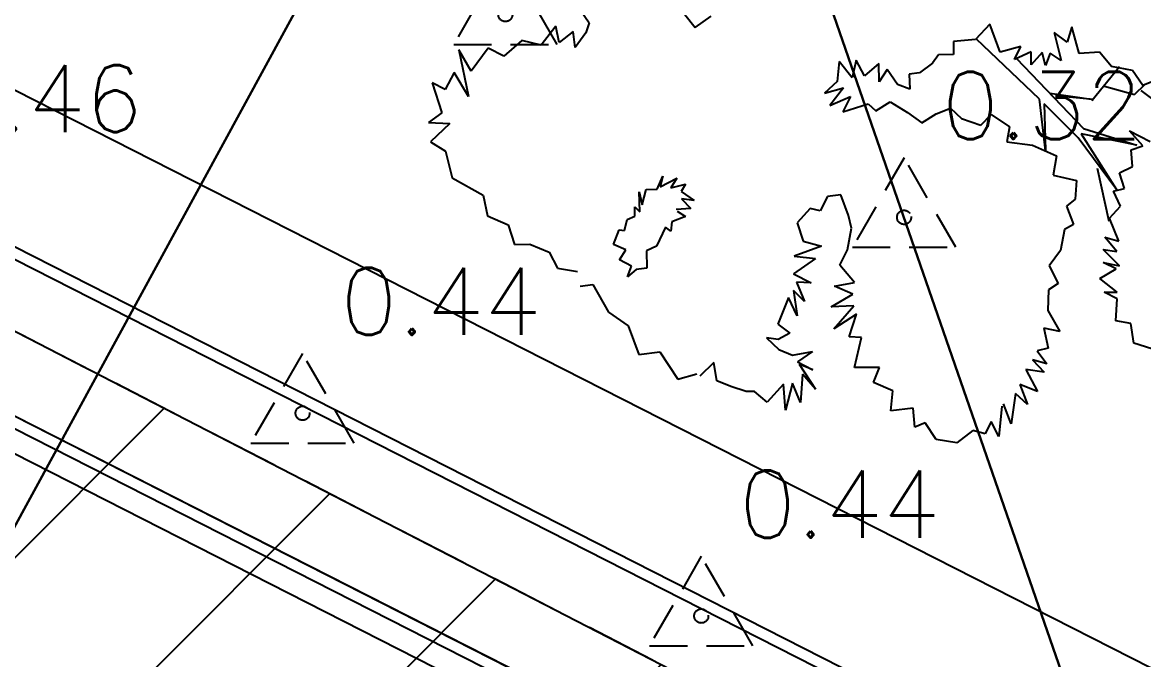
# Model space of a CAD drawing. Header units: metres. Extents: x 543100 to 543604, y 9574012 to 9574398.
# Drawn here: x 543283.71 to 543293.74, y 9574283.54 to 9574289.24 of the extents above; entities that cross this region are included whole.
import ezdxf

# ---------------------------------------------------------------- set-up
doc = ezdxf.new("R2010")
doc.units = ezdxf.units.M
doc.header["$LTSCALE"] = 0.1
for name, pattern in [('CONTINUO', [0]), ('DASHED2', [9.524999999999999, 6.35, -3.175]), ('HIDDEN', [9.524999999999999, 6.35, -3.175])]:
    doc.linetypes.add(name, pattern=pattern)
for name, color, linetype in [('#PROJ_PLATOS', 2, 'HIDDEN'), ('C-TOPO-TEXT', 7, 'Continuous'), ('HACHURA', 1, 'Continuous'), ('IMPL_MEIO FIO', 8, 'Continuous'), ('IMPL_VEGETAÇÃO', 8, 'Continuous'), ('IMPLANTAÇÃO', 1, 'Continuous'), ('MalhaTriTG', 7, 'CONTINUO'), ('PROJ_PLATOS', 2, 'DASHED2'), ('XREF_IMPLNTACAO', 2, 'Continuous')]:
    doc.layers.add(name, color=color, linetype=linetype)
doc.layers.get('IMPLANTAÇÃO').off()
doc.styles.get("Standard").update_dxf_attribs({"font": 'simplex.shx'})

# ---------------------------------------------------------------- blocks, each defined once
blk = doc.blocks.new('A$C76815E95')
at = {"layer": 'HACHURA'}
h = blk.add_hatch(dxfattribs=at)
h.set_pattern_fill('ANSI31', color=1, scale=0.5, style=0)
h.set_pattern_definition([(45, (-56.71623454557266, -140.2760906778276), (-1.122532015133644, 1.122532015133644), [])])
h.paths.add_polyline_path([(78.50253660278395, -21.53023425675929), (78.1706479433924, -22.02040452882648), (30.00293476006482, -129.1186275184155), (23.85615117452107, -140.2760906778276), (-56.71623454557266, -83.83502537757158), (-56.29154449922498, -82.40403590723872), (-2.601691384217702, 20.28950879722834), (78.41679475666024, -21.48937489651144)])
at = {"layer": 'HACHURA', "color": 8, "elevation": 30.47163635617762, "flags": 128}
blk.add_lwpolyline([(78.50253660278395, -21.53023425675929), (78.1706479433924, -22.02040452882648), (30.00293476006482, -129.1186275184155), (23.85615117452107, -140.2760906778276), (-56.71623454557266, -83.83502537757158), (-56.29154449922498, -82.40403590723872), (-2.601691384217702, 20.28950879722834), (78.41679475666024, -21.48937489651144)], close=True, dxfattribs=at)
blk = doc.blocks.new('ARBOL03P')
at = {"layer": 'IMPL_VEGETAÇÃO', "color": 1}
for p, q in [((1.253320589777358, 1.650955681579501), (1.26466336944903, 1.57718047679059)), ((1.26466336944903, 1.57718047679059), (1.202278081254832, 1.531780350766646)), ((1.202278081254832, 1.531780350766646), (1.219292250762342, 1.475030193236715)), ((1.219292250762342, 1.475030193236715), (1.139892793060636, 1.440980098718756)), ((1.117207233717291, 1.429630067212771), (1.100193064209783, 1.344504830917875)), ((1.139892793060636, 1.384229941188827), (1.117207233717291, 1.429630067212771)), ((1.139892793060636, 1.440980098718756), (1.139892793060636, 1.384229941188827)), ((1.020793606508079, 1.389904956941819), (0.9924366573288976, 1.304779720646922)), ((1.037807776015587, 1.327479783658895), (1.020793606508079, 1.389904956941819)), ((1.100193064209783, 1.344504830917875), (1.037807776015587, 1.384229941188827)), ((1.037807776015587, 1.384229941188827), (1.037807776015587, 1.327479783658895)), ((0.9357227589705372, 1.344504830917875), (0.8733374707763399, 1.270729626128964)), ((0.9470655386422093, 1.287754673387943), (0.9357227589705372, 1.344504830917875)), ((0.9754224878213895, 1.35585486242386), (0.9470655386422093, 1.287754673387943)), ((0.9924366573288976, 1.304779720646922), (0.9754224878213895, 1.35585486242386)), ((1.502861742554146, 1.253704578869987), (1.52554730189749, 1.31612975215291)), ((1.52554730189749, 1.31612975215291), (1.548232861240834, 1.248029563116993)), ((1.548232861240834, 1.248029563116993), (1.604946759599194, 1.327479783658895)), ((1.604946759599194, 1.327479783658895), (1.61061814943503, 1.253704578869987)), ((1.61061814943503, 1.253704578869987), (1.667332047793392, 1.31612975215291)), ((1.667332047793392, 1.31612975215291), (1.650317878285883, 1.253704578869987)), ((0.5330540806261759, 1.18560438983407), (0.5330540806261759, 1.276404641881958)), ((0.7202975262952149, 1.139337849191347), (0.8839333670805694, 1.273978680949381)), ((0.8109521825821435, 1.287754673387943), (0.7712524537312904, 1.236679531611007)), ((0.8733374707763399, 1.270729626128964), (0.8109521825821435, 1.287754673387943)), ((1.304363098299882, 1.219654484352028), (1.355405606822407, 1.299104704893931)), ((1.355405606822407, 1.299104704893931), (1.372419776329915, 1.236679531611007)), ((1.372419776329915, 1.236679531611007), (1.434805064524113, 1.287754673387943)), ((1.434805064524113, 1.287754673387943), (1.463162013703293, 1.253704578869987)), ((1.463162013703293, 1.253704578869987), (1.491518962882473, 1.310454736399916)), ((1.491518962882473, 1.310454736399916), (1.502861742554146, 1.253704578869987)), ((1.650317878285883, 1.253704578869987), (1.763745675002605, 1.293429689140937)), ((1.763745675002605, 1.293429689140937), (1.707031776644245, 1.231004515858014)), ((1.718624356935287, 1.229362967464962), (1.83013545073576, 1.273032896208805)), ((1.83013545073576, 1.273032896208805), (1.7913489833269, 1.219658538855221)), ((0.5614110298053552, 1.259379594622978), (0.5330540806261759, 1.18560438983407)), ((0.5954393688203723, 1.22532950010502), (0.5614110298053552, 1.259379594622978)), ((0.6060402125423128, 1.021592102499475), (0.5701945220881885, 1.236809493803823)), ((0.5701945220881885, 1.236809493803823), (0.6293887258589059, 1.022891724427642)), ((0.6521532671787327, 1.259379594622978), (0.5954393688203723, 1.22532950010502)), ((0.6293887258589059, 1.022891724427642), (0.7602973984871904, 1.244867149758455)), ((0.7602973984871904, 1.244867149758455), (0.6475704859461677, 1.019252783028776)), ((0.697524385865421, 1.22532950010502), (0.6521532671787327, 1.259379594622978)), ((0.7428955045521093, 1.270729626128964), (0.697524385865421, 1.22532950010502)), ((0.7712524537312904, 1.236679531611007), (0.7428955045521093, 1.270729626128964)), ((0.3118698770285677, 1.18560438983407), (0.3515696058794209, 1.151554295316111)), ((0.3712077326197907, 1.15389361478681), (0.3821167886721479, 1.212116677168662)), ((1.145564182896472, 1.145879279563117), (1.19093530158316, 1.208304452846041)), ((1.19093530158316, 1.208304452846041), (1.230635030434014, 1.18560438983407)), ((1.230635030434014, 1.18560438983407), (1.304363098299882, 1.219654484352028)), ((1.7913489833269, 1.219658538855221), (1.844680376014082, 1.219658538855221)), ((1.844680376014082, 1.219658538855221), (1.854376992866298, 1.171136395806508)), ((0.3515696058794209, 1.151554295316111), (0.3175412668644046, 1.089129122033187)), ((0.396662196741957, 1.139337849191347), (0.3421169164801725, 1.157532556185676)), ((0.9073658097913562, 1.100479153539173), (0.9584083183138814, 1.157229311069104)), ((0.9584083183138814, 1.157229311069104), (0.9924366573288976, 1.134529248057132)), ((0.9924366573288976, 1.134529248057132), (1.071836115030603, 1.157229311069104)), ((1.071836115030603, 1.157229311069104), (1.145564182896472, 1.145879279563117)), ((1.854376992866298, 1.171136395806508), (1.927101619257909, 1.137170895672409)), ((0.4221166608641234, 1.019252783028776), (0.396662196741957, 1.139337849191347)), ((0.7996094029104714, 1.089129122033187), (0.8676660809405039, 1.117504200798153)), ((0.8676660809405039, 1.117504200798153), (0.9073658097913562, 1.100479153539173)), ((1.927101619257909, 1.137170895672409), (1.951343161388447, 1.059535466794469)), ((0.3175412668644046, 1.089129122033187), (0.3402268262077488, 1.009678901491283)), ((0.8222949622538156, 0.9983288699852979), (0.7996094029104714, 1.089129122033187)), ((1.951343161388447, 1.059535466794469), (1.912556693979587, 0.9916044665262715)), ((0.3402268262077488, 1.009678901491283), (0.3118698770285677, 0.9415787124553665)), ((0.3275715084103634, 1.037447490023104), (0.4948437012131706, 1.001058076034447)), ((0.480580295952878, 0.6628964503255625), (0.6060402125423128, 1.021592102499475)), ((0.6475704859461677, 1.019252783028776), (0.5893888536669305, 0.8409446544843524)), ((0.5421162774400505, 0.8409446544843524), (0.487570997178266, 1.004697017433313)), ((0.487570997178266, 1.004697017433313), (0.5421162774400505, 0.8664172442764135)), ((0.7485668943879462, 0.975628806973325), (0.8222949622538156, 0.9983288699852979)), ((0.7542382842237831, 0.8734785234194495), (0.7485668943879462, 0.975628806973325)), ((1.912556693979587, 0.9916044665262715), (1.94649485296234, 0.9624911806970449)), ((0.3118698770285677, 0.9415787124553665), (0.3515696058794209, 0.8734785234194495)), ((0.7493883424348331, 0.9282792480571311), (0.5821161496320268, 0.8154720646922913)), ((0.5893888536669305, 0.8409446544843524), (0.7493883424348331, 0.9282792480571311)), ((1.94649485296234, 0.9624911806970449), (1.883466843422942, 0.9236734662580739)), ((1.883466843422942, 0.9236734662580739), (1.931949927684018, 0.8508902516850059)), ((0.3515696058794209, 0.8734785234194495), (0.2721701481777146, 0.7997033186305407)), ((0.7882666232387994, 0.7770032556185678), (0.7542382842237831, 0.8734785234194495)), ((1.931949927684018, 0.8508902516850059), (1.859225301292405, 0.8217769658557783)), ((0.2721701481777146, 0.7997033186305407), (0.3345554363719128, 0.8110533501365262)), ((0.3232126567002407, 0.748628176853603), (0.4082835042377813, 0.8224033816425127)), ((0.3345554363719128, 0.8110533501365262), (0.3232126567002407, 0.748628176853603)), ((0.4082835042377813, 0.8224033816425127), (0.4026121144019452, 0.771328239865575)), ((0.5821161496320268, 0.8154720646922913), (0.4839346451608133, 0.4879673387943715)), ((1.859225301292405, 0.8217769658557783), (1.864073609718512, 0.7392893226729678)), ((0.4026121144019452, 0.771328239865575), (0.4536546229244705, 0.7770032556185678)), ((0.4536546229244705, 0.7770032556185678), (0.4139548940736173, 0.7429531611006093)), ((0.7202099452087651, 0.6748529720646923), (0.7315527248804372, 0.7599782083595885)), ((0.7315527248804372, 0.7599782083595885), (0.7882666232387994, 0.7770032556185678)), ((0.4139548940736173, 0.7429531611006093), (0.4763401822678146, 0.72592811384163)), ((0.4763401822678146, 0.72592811384163), (0.4309690635811254, 0.703228050829658)), ((0.4309690635811254, 0.703228050829658), (0.4876829619394867, 0.6578279248057131)), ((1.864073609718512, 0.7392893226729678), (1.801045600179116, 0.7344371083680956)), ((1.801045600179116, 0.7344371083680956), (1.844680376014082, 0.6470972508804138)), ((0.4876829619394867, 0.6578279248057131), (0.4309690635811254, 0.6578279248057131)), ((0.4309690635811254, 0.6578279248057131), (0.4876829619394867, 0.5954027515227898)), ((0.7769238435671273, 0.6578279248057131), (0.7202099452087651, 0.6748529720646923)), ((0.7882666232387994, 0.5783777042638105), (0.7769238435671273, 0.6578279248057131)), ((1.844680376014082, 0.6470972508804138), (1.728320973787502, 0.6179839650511862)), ((1.728320973787502, 0.6179839650511862), (1.747714207491931, 0.5743140363073449)), ((0.4876829619394867, 0.5954027515227898), (0.4082835042377813, 0.5102775152278936)), ((0.7712524537312904, 0.5216275467338791), (0.7882666232387994, 0.5783777042638105)), ((1.747714207491931, 0.5743140363073449), (1.655596347395889, 0.559757393392732)), ((1.747714207491931, 0.5063830360391472), (1.631354805265351, 0.5354963218683748)), ((1.631354805265351, 0.5354963218683748), (1.67498958110032, 0.4578608929904346)), ((1.655596347395889, 0.559757393392732), (1.747714207491931, 0.5063830360391472)), ((1.931949927684018, 0.4481564643806921), (1.990129628797307, 0.5500529647829895)), ((1.990129628797307, 0.5500529647829895), (1.961039778240663, 0.4772697502099197)), ((0.4082835042377813, 0.5102775152278936), (0.4876829619394867, 0.4875774522159206)), ((0.4876829619394867, 0.4875774522159206), (0.5330540806261759, 0.4138022474270118)), ((0.8166235724179796, 0.4819024364629287), (0.7712524537312904, 0.5216275467338791)), ((1.548933562021523, 0.4966786074294047), (1.514995403038771, 0.4141909642465942)), ((1.597416646282598, 0.4335998214660792), (1.548933562021523, 0.4966786074294047)), ((1.67498958110032, 0.4578608929904346), (1.592568337856491, 0.5112352503440194)), ((1.592568337856491, 0.5112352503440194), (1.597416646282598, 0.4335998214660792)), ((1.927101619257909, 0.4384520357709505), (1.927101619257909, 0.5063830360391472)), ((1.927101619257909, 0.5063830360391472), (1.931949927684018, 0.4481564643806921)), ((1.961039778240663, 0.4772697502099197), (2.06285425518892, 0.5209396789537619)), ((2.06285425518892, 0.5209396789537619), (2.009522862501738, 0.4578608929904346)), ((0.8733374707763399, 0.4478523419449703), (0.8166235724179796, 0.4819024364629287)), ((0.8619946911046679, 0.3797521529090533), (0.8733374707763399, 0.4478523419449703)), ((1.912556693979587, 0.4093387499417229), (1.864073609718512, 0.4724175359050493)), ((1.864073609718512, 0.4724175359050493), (1.927101619257909, 0.4384520357709505)), ((2.009522862501738, 0.4578608929904346), (2.116185647876103, 0.4821219645147918)), ((2.116185647876103, 0.4821219645147918), (2.028916096206167, 0.4287476071612071)), ((0.5330540806261759, 0.4138022474270118), (0.5784251993128642, 0.4365023104389847)), ((0.5784251993128642, 0.4365023104389847), (0.6067821484920444, 0.385427168662047)), ((1.447119085073265, 0.4141909642465942), (1.364697841829438, 0.3899298927222379)), ((1.514995403038771, 0.4141909642465942), (1.447119085073265, 0.4141909642465942)), ((1.917405002405696, 0.3511121782832678), (1.912556693979587, 0.4093387499417229)), ((2.028916096206167, 0.4287476071612071), (2.121033956302211, 0.4044865356368517)), ((2.121033956302211, 0.4044865356368517), (2.106489031023889, 0.3414077496735262)), ((0.6067821484920444, 0.385427168662047), (0.6464818773428966, 0.3797521529090533)), ((0.6464818773428966, 0.3797521529090533), (0.7031957757012579, 0.3513770741440885)), ((0.7031957757012579, 0.3513770741440885), (0.7258813350446021, 0.31732697962613)), ((0.8563233012688318, 0.3003019323671507), (0.8619946911046679, 0.3797521529090533)), ((1.325911374420578, 0.3559643925881391), (1.267731673307287, 0.2928856066248136)), ((1.364697841829438, 0.3899298927222379), (1.325911374420578, 0.3559643925881391)), ((1.650748038969782, 0.2928856066248136), (1.704079431656965, 0.3559643925881391)), ((1.704079431656965, 0.3559643925881391), (1.684686197952534, 0.2977378209296839)), ((1.684686197952534, 0.2977378209296839), (1.767107441196362, 0.3559643925881391)), ((1.767107441196362, 0.3559643925881391), (1.718624356935287, 0.2928856066248136)), ((1.83013545073576, 0.3025900352345552), (1.839832067587976, 0.3608166068930112)), ((1.839832067587976, 0.3608166068930112), (1.883466843422942, 0.3317033210637828)), ((1.898011768701265, 0.2880333923199414), (1.917405002405696, 0.3511121782832678)), ((0.7258813350446021, 0.31732697962613), (0.7769238435671273, 0.3457020583910948)), ((0.7769238435671273, 0.3457020583910948), (0.7825952334029624, 0.2946269166141571)), ((1.49560216933434, 0.2443634635761009), (1.481057244056018, 0.317146678149169)), ((1.481057244056018, 0.317146678149169), (1.563478487299847, 0.2395112492712288)), ((1.563478487299847, 0.2395112492712288), (1.5343886367432, 0.317146678149169)), ((1.5343886367432, 0.317146678149169), (1.626506496839244, 0.2686245351004564)), ((1.626506496839244, 0.2686245351004564), (1.626506496839244, 0.3462599639783965)), ((1.626506496839244, 0.3462599639783965), (1.650748038969782, 0.2928856066248136)), ((1.883466843422942, 0.3317033210637828), (1.898011768701265, 0.2880333923199414)), ((2.106489031023889, 0.3414077496735262), (2.121033956302211, 0.3122944638442986)), ((2.121033956302211, 0.3122944638442986), (2.130730573154427, 0.2492156778809722)), ((0.7825952334029624, 0.2946269166141571), (0.7485668943879462, 0.2322017433312338)), ((0.9130371996271922, 0.2662518378491923), (0.8563233012688318, 0.3003019323671507)), ((0.9016944199555201, 0.2265267275782401), (0.9130371996271922, 0.2662518378491923)), ((1.267731673307287, 0.2928856066248136), (1.296821523863931, 0.2492156778809722)), ((1.718624356935287, 0.2928856066248136), (1.83013545073576, 0.3025900352345552)), ((0.8052807927463075, 0.2265267275782401), (0.7428955045521093, 0.1924766330602816)), ((0.7485668943879462, 0.2322017433312338), (0.8052807927463075, 0.2265267275782401)), ((0.9754224878213895, 0.1527515227893304), (0.9016944199555201, 0.2265267275782401)), ((1.296821523863931, 0.2492156778809722), (1.359849533403331, 0.2492156778809722)), ((1.359849533403331, 0.2492156778809722), (1.369546150255545, 0.2103979634420012)), ((1.442270776647158, 0.1909891062225162), (1.49560216933434, 0.2443634635761009)), ((2.130730573154427, 0.2492156778809722), (2.135578881580534, 0.1909891062225162)), ((0.7428955045521093, 0.1924766330602816), (0.8109521825821435, 0.1641015542953168)), ((1.369546150255545, 0.2103979634420012), (1.442270776647158, 0.1909891062225162)), ((2.135578881580534, 0.1909891062225162), (2.077399180467243, 0.1473191774786757)), ((0.8109521825821435, 0.1641015542953168), (0.7712524537312904, 0.1073513967653854)), ((0.9754224878213895, 0.09600136525939984), (0.9073658097913562, 0.1527515227893304)), ((0.9073658097913562, 0.1527515227893304), (0.9754224878213895, 0.1527515227893304)), ((2.077399180467243, 0.1473191774786757), (2.150123806858856, 0.1230581059543185)), ((0.7712524537312904, 0.1073513967653854), (0.8393091317613237, 0.1243764440243647)), ((0.8393091317613237, 0.1243764440243647), (0.8052807927463075, 0.05060123923545579)), ((0.9413941488063724, 0.05627625498844857), (0.8903516402838481, 0.1130264125183791)), ((0.8903516402838481, 0.1130264125183791), (0.9754224878213895, 0.09600136525939984)), ((2.199346564482497, 0.05146765385423269), (2.147136465380219, 0.1095174333123294)), ((0.8052807927463075, 0.05060123923545579), (0.879008860612176, 0.0789763180004206)), ((0.879008860612176, 0.0789763180004206), (0.9413941488063724, 0.05627625498844857)), ((2.135534221135268, -0.05882692711615167), (2.199346564482497, 0.05146765385423269)), ((2.181943198115071, -0.1284866624658685), (2.135534221135268, -0.05882692711615167)), ((2.100727488400416, -0.2155613316530136), (2.181943198115071, -0.1284866624658685)), ((1.538900559005882, -0.2689757929006507), (1.547038511427102, -0.2078935622768321)), ((1.547038511427102, -0.2078935622768321), (1.56331441626954, -0.2547232724217596)), ((1.56331441626954, -0.2547232724217596), (1.581624809217283, -0.2058574879227049)), ((1.581624809217283, -0.2058574879227049), (1.610107642691549, -0.2547232724217596)), ((1.614176618902158, -0.2486150493593779), (1.618245595112768, -0.2099296366309593)), ((1.618245595112768, -0.2099296366309593), (1.660969845324168, -0.2486150493593779)), ((2.089125244155465, -0.3084409787859688), (2.100727488400416, -0.2155613316530136)), ((1.660969845324168, -0.2486150493593779), (1.69555614311435, -0.2343625288804869)), ((1.69555614311435, -0.2343625288804869), (1.691487166903741, -0.2608314954841418)), ((1.691487166903741, -0.2608314954841418), (1.772866691115931, -0.2587954211300141)), ((1.772866691115931, -0.2587954211300141), (1.807452988906112, -0.2852643877336689)), ((1.807452988906112, -0.2852643877336689), (1.866453143959951, -0.2526871980676324)), ((1.866453143959951, -0.2526871980676324), (1.890867001223608, -0.2873004620877961)), ((1.545004023321797, -0.3117333543373237), (1.506348749321006, -0.2669397185465234)), ((1.506348749321006, -0.2669397185465234), (1.538900559005882, -0.2689757929006507)), ((1.931556763329704, -0.3056251312749416), (1.886798025012999, -0.3096972799831965)), ((1.890867001223608, -0.2873004620877961), (1.931556763329704, -0.3056251312749416)), ((1.55924544005893, -0.3504187670657419), (1.500245285005091, -0.3076612056290693)), ((1.500245285005091, -0.3076612056290693), (1.545004023321797, -0.3117333543373237)), ((1.518555677952834, -0.3605991388363785), (1.55924544005893, -0.3504187670657419)), ((1.886798025012999, -0.3096972799831965), (1.886798025012999, -0.3626352131905057)), ((2.019511778685761, -0.4129305818105435), (2.089125244155465, -0.3084409787859688)), ((1.573486856796064, -0.3565269901281241), (1.518555677952834, -0.3605991388363785)), ((1.593831737849111, -0.3952124028565422), (1.573486856796064, -0.3565269901281241)), ((1.654866381008254, -0.3809598823776512), (1.593831737849111, -0.3952124028565422)), ((1.683349214482522, -0.3768877336693968), (1.614176618902158, -0.4155731463978154)), ((1.614176618902158, -0.4155731463978154), (1.654866381008254, -0.3809598823776512)), ((1.675211262061302, -0.4033567002730516), (1.683349214482522, -0.3768877336693968)), ((1.707763071746179, -0.3870681054400333), (1.675211262061302, -0.4033567002730516)), ((1.732176929009835, -0.407428848981306), (1.707763071746179, -0.3870681054400333)), ((1.886798025012999, -0.3626352131905057), (1.840004798590989, -0.3585630644822513)), ((1.840004798590989, -0.3585630644822513), (1.844073774801599, -0.4115009976895605)), ((1.774901179221237, -0.3972484772106695), (1.732176929009835, -0.407428848981306)), ((1.783039131642456, -0.4176092207519426), (1.774901179221237, -0.3972484772106695)), ((1.844073774801599, -0.4115009976895605), (1.783039131642456, -0.4176092207519426)), ((2.048517389298139, -0.4535654274312115), (2.019511778685761, -0.4129305818105435)), ((0.9420935605497265, -0.5119024917365871), (0.8748828909482436, -0.4760359665704903)), ((0.9152092927091333, -0.5701855951314956), (0.9420935605497265, -0.5119024917365871)), ((2.025312900808236, -0.5638600084015959), (2.002108412318336, -0.4883952951060695)), ((1.984705045950909, -0.6219097878596931), (2.025312900808236, -0.5638600084015959)), ((1.990506168073384, -0.7031794791010286), (1.984705045950909, -0.6219097878596931)), ((2.019511778685761, -0.7554242806133162), (1.990506168073384, -0.7031794791010286)), ((1.961500557461008, -0.813474060071413), (2.019511778685761, -0.7554242806133162)), ((1.967301679583484, -0.900548729258559), (1.961500557461008, -0.813474060071413)), ((1.08553111696723, -0.9411835748792265), (1.114536727579607, -0.8889387733669389)), ((1.114536727579607, -0.8889387733669389), (1.155144582436934, -0.8831337954211298)), ((1.155144582436934, -0.8831337954211298), (1.224758047906638, -0.894743751312749)), ((1.224758047906638, -0.894743751312749), (1.172547948804361, -0.9295736189876074)), ((1.903489336236253, -0.9527935307708457), (1.967301679583484, -0.900548729258559)), ((1.172547948804361, -0.9295736189876074), (1.236360292151589, -0.9585985087166558)), ((1.236360292151589, -0.9585985087166558), (1.184150193049311, -0.9992333543373233)), ((1.89768821411378, -1.092113001470279), (1.903489336236253, -0.9527935307708457)), ((1.184150193049311, -0.9992333543373233), (1.276968147008917, -1.016648288174753)), ((1.276968147008917, -1.016648288174753), (1.294371513376342, -1.092113001470279)), ((1.294371513376342, -1.092113001470279), (1.381388345213473, -1.126942869145137)), ((1.816472504399124, -1.161772736819995), (1.89768821411378, -1.092113001470279)), ((1.381388345213473, -1.126942869145137), (1.381388345213473, -1.196602604494854)), ((1.439399566438226, -1.295287229573619), (1.58442761950011, -1.179187670657424)), ((1.58442761950011, -1.179187670657424), (1.526416398275357, -1.27206731779038)), ((1.810671382276649, -1.231432472169712), (1.816472504399124, -1.161772736819995)), ((1.381388345213473, -1.196602604494854), (1.491609665540505, -1.214017538332283)), ((1.491609665540505, -1.214017538332283), (1.439399566438226, -1.295287229573619)), ((1.74685903892942, -1.27206731779038), (1.712052306194568, -1.196602604494854)), ((1.712052306194568, -1.196602604494854), (1.810671382276649, -1.231432472169712)), ((1.601830985867537, -1.330117097248477), (1.688847817704668, -1.243042428061331)), ((1.688847817704668, -1.243042428061331), (1.74685903892942, -1.27206731779038)), ((1.526416398275357, -1.27206731779038), (1.601830985867537, -1.27206731779038)), ((1.601830985867537, -1.27206731779038), (1.601830985867537, -1.330117097248477))]:
    blk.add_line(p, q, dxfattribs=at)
blk = doc.blocks.new('A$C00972E22')
at = {"layer": 'IMPL_MEIO FIO', "color": 1}
for p, q in [((49.72036995273083, 211.5387056767941), (116.7163922431646, 211.5376432128251)), ((49.70088432764169, 210.2878659367561), (116.74739977438, 210.2878659367561)), ((49.7104201890761, 210.1878659371287), (116.8222370876465, 210.1878659371287)), ((49.73021166562103, 208.937865935266), (116.8222358840285, 208.9378659371287)), ((49.73021170997526, 208.9378659371287), (116.8222626402276, 208.9378659371287)), ((49.73349092842545, 208.8378659375012), (116.739484095946, 208.8378659375012)), ((49.73349092842545, 208.6378659382463), (116.739484095946, 208.6378659382463))]:
    blk.add_line(p, q, dxfattribs=at)
at = {"layer": 'IMPL_VEGETAÇÃO', "xscale": 2.286791147988358, "yscale": 2.286791147988358, "zscale": 2.286791147988358, "rotation": 270.0000000000018}
blk.add_blockref('ARBOL03P', (104.9882800769992, 216.9497729446739), dxfattribs=at)
blk = doc.blocks.new('Base_Implantacao')
at = {"layer": 'IMPLANTAÇÃO', "rotation": 333.0393706475627}
blk.add_blockref('A$C00972E22', (543099.8097354489, 9574144.815856133), dxfattribs=at)
at = {"layer": 'MalhaTriTG', "color": 132}
mesh = blk.add_polyface(dxfattribs=at)
corners = [(543270.435, 9574261.497, 30.138), (543277.509, 9574234.871, 29.901), (543286.193, 9574252.186, 29.755), (543280.398, 9574278.781, 29.983), (543289.088, 9574294.733, 30.178), (543296.872, 9574272.278, 29.953), (543260.488, 9574287.844, 29.96), (543271.924, 9574304.366, 30.172), (543303.447, 9574285.488, 29.878), (543336.058, 9574334.73, 30.461), (543279.99, 9574308.59, 30.798), (543254.233, 9574321.821, 30.714), (543299.762, 9574345.72, 30.532), (543267.489, 9574362.43, 30.657), (543351.719, 9574309.19, 30.291), (543350.095, 9574319.461, 30.113), (543307.363, 9574349.629, 30.604), (543357.825, 9574312.83, 30.206), (543337.133, 9574336.573, 30.477), (543307.771, 9574351.726, 30.631), (543276.872, 9574367.935, 30.831), (543357.686, 9574325.98, 30.362), (543276.126, 9574365.882, 30.792), (543257.017, 9574378.285, 30.88), (543390.416, 9574309.114, 30.68), (543366.894, 9574308.02, 30.237), (543367.47, 9574300.642, 30.159), (543361.131, 9574324.139, 30.293), (543358.853, 9574322.863, 30.332), (543360.991, 9574321.906, 30.245), (543361.751, 9574323.487, 30.307), (543361.151, 9574324.144, 30.285), (543361.697, 9574322.484, 30.274)]
mesh.append_faces([[corners[k] for k in face] for face in [(0, 1, 2), (0, 2, 3), (4, 3, 5), (5, 3, 2), (6, 3, 7), (4, 5, 8), (8, 9, 4), (3, 6, 0), (4, 7, 3), (7, 4, 10), (11, 7, 10), (12, 11, 10), (12, 13, 11), (4, 12, 10), (9, 14, 15), (9, 16, 12), (15, 14, 17), (9, 15, 18), (16, 18, 19), (18, 16, 9), (19, 18, 20), (16, 19, 12), (15, 21, 18), (4, 9, 12), (9, 8, 14), (20, 12, 19), (13, 22, 20), (22, 13, 12), (20, 22, 12), (23, 20, 24), (20, 18, 21), (25, 17, 14), (8, 26, 14), (27, 28, 29), (28, 17, 29), (30, 27, 29), (21, 27, 31), (27, 21, 28), (30, 31, 27), (30, 29, 32), (21, 15, 28), (24, 20, 21), (28, 15, 17)]], dxfattribs={"color": 132})
blk = doc.blocks.new('STA')
blk.add_lwpolyline([(0, 0.9999999999999964), (-0.8660254037844339, -0.5000000000000036), (0.8660254037844339, -0.5000000000000036)], close=True)
blk.add_circle((0, 0), 0.1181215260333346)

msp = doc.modelspace()

# ---------------------------------------------------------------- linework, layer by layer
at = {"layer": '#PROJ_PLATOS'}
msp.add_line((543227.8297810442, 9574315.263708834, 30.85), (543308.848267185, 9574273.48482514, 30.4), dxfattribs=at)

# ---------------------------------------------------------------- block references
at = {"layer": 'HACHURA', "color": 1}
msp.add_blockref('A$C76815E95', (543230.4314724284, 9574294.974200036, -0.07163635617761699), dxfattribs=at)
at = {"layer": 'PROJ_PLATOS', "color": 2, "linetype": 'Continuous', "lineweight": -3, "xscale": 0.5333333333333333, "yscale": 0.5333333333333333, "zscale": 0.5333333333333333}
for p in [(543288.0316651106, 9574289.312482575, 0.3130058722122244), (543291.596938199, 9574287.498970015, 0.3204680495174712), (543286.2181525506, 9574285.747209487, 0.443583326140756), (543289.7834256389, 9574283.933696928, 0.4386636138360159)]:
    msp.add_blockref('STA', p, dxfattribs=at)
at = {"layer": 'XREF_IMPLNTACAO'}
msp.add_blockref('Base_Implantacao', (0, 0), dxfattribs=at)

# ---------------------------------------------------------------- texts
at = {"layer": 'C-TOPO-TEXT', "color": 7, "linetype": 'Continuous', "lineweight": -3, "char_height": 0.6, "attachment_point": 4}
for s, insert in [('0.46', (543282.9878794622, 9574288.560722047)), ('0.32', (543291.931938199, 9574288.498970015)), ('0.44', (543286.5531525506, 9574286.747209487)), ('0.44', (543290.1184256389, 9574284.933696928))]:
    msp.add_mtext(s, dxfattribs=dict(at, insert=insert))

# ---------------------------------------------------------------- meshes
at = {"layer": 'MalhaTriTG', "color": 132}
mesh = msp.add_polyface(dxfattribs=at)
corners = [(543270.435, 9574261.497, 30.138), (543277.509, 9574234.871, 29.901), (543286.193, 9574252.186, 29.755), (543280.398, 9574278.781, 29.983), (543289.088, 9574294.733, 30.178), (543296.872, 9574272.278, 29.953), (543260.488, 9574287.844, 29.96), (543271.924, 9574304.366, 30.172), (543303.447, 9574285.488, 29.878), (543336.058, 9574334.73, 30.461), (543279.99, 9574308.59, 30.798), (543254.233, 9574321.821, 30.714), (543299.762, 9574345.72, 30.532), (543267.489, 9574362.43, 30.657), (543351.719, 9574309.19, 30.291), (543350.095, 9574319.461, 30.113), (543307.363, 9574349.629, 30.604), (543357.825, 9574312.83, 30.206), (543337.133, 9574336.573, 30.477), (543307.771, 9574351.726, 30.631), (543276.872, 9574367.935, 30.831), (543357.686, 9574325.98, 30.362), (543276.126, 9574365.882, 30.792), (543257.017, 9574378.285, 30.88), (543390.416, 9574309.114, 30.68), (543366.894, 9574308.02, 30.237), (543367.47, 9574300.642, 30.159), (543361.131, 9574324.139, 30.293), (543358.853, 9574322.863, 30.332), (543360.991, 9574321.906, 30.245), (543361.751, 9574323.487, 30.307), (543361.151, 9574324.144, 30.285), (543361.697, 9574322.484, 30.274)]
mesh.append_faces([[corners[k] for k in face] for face in [(0, 1, 2), (0, 2, 3), (4, 3, 5), (5, 3, 2), (6, 3, 7), (4, 5, 8), (8, 9, 4), (3, 6, 0), (4, 7, 3), (7, 4, 10), (11, 7, 10), (12, 11, 10), (12, 13, 11), (4, 12, 10), (9, 14, 15), (9, 16, 12), (15, 14, 17), (9, 15, 18), (16, 18, 19), (18, 16, 9), (19, 18, 20), (16, 19, 12), (15, 21, 18), (4, 9, 12), (9, 8, 14), (20, 12, 19), (13, 22, 20), (22, 13, 12), (20, 22, 12), (23, 20, 24), (20, 18, 21), (25, 17, 14), (8, 26, 14), (27, 28, 29), (28, 17, 29), (30, 27, 29), (21, 27, 31), (27, 21, 28), (30, 31, 27), (30, 29, 32), (21, 15, 28), (24, 20, 21), (28, 15, 17)]], dxfattribs={"color": 132})

doc.saveas('drawing.dxf')
